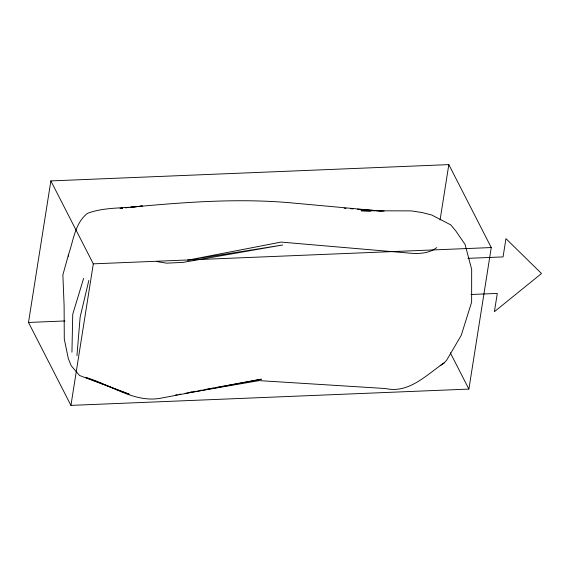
<?xml version="1.0" encoding="UTF-8"?>
<svg xmlns="http://www.w3.org/2000/svg" width="570" height="570" viewBox="0 0 570 570"><rect width="100%" height="100%" fill="white"/><g stroke="black" fill="none" stroke-linecap="round" stroke-linejoin="round"><path stroke-width="0.85" d="M68.471 256.322L68.507 254.576C73.445 240.569 74.941 223.034 87.488 213.33C104.951 206.789 124.146 208.634 142.329 205.984L131.121 207.188M71.941 352.224L72.732 314.284L83.619 278.352M76.95 355.63L80.142 317.084L88.835 280.426M28.5 322.449L50.873 180.911L448.825 164.616L491.262 247.551L468.889 389.089L70.937 405.384L28.5 322.449L64.923 320.96M70.937 405.384L93.309 263.846L50.873 180.911M440.069 219.999L448.825 164.616M68.507 254.576L62.878 274.882L64.111 305.719L64.282 338.993L68.314 358.658L71.229 365.783L79.586 375.509L129.133 394.169L85.315 377.347C110.409 384.23 134.52 403.703 161.787 398.003L261.459 379.178L215.439 387.593M440.225 365.662L444.344 362.741L446.802 359.976L461.244 335.324L471.625 302.178L471.668 269.375L465.056 244.409L455.694 230.8L450.841 224.929L431.732 215.011L421.935 212.517L411.326 210.893L361.01 210.75L370.571 211.185M444.344 362.741C426.845 374.547 409.039 393.799 385.669 388.548L259.179 380.618L185.115 393.35M436.762 247.594C428.405 254.07 417.126 253.956 407.108 252.916L281.074 242.093L187.516 260.198L282.67 244.986L183.227 262.357L166.668 263.169L156.821 261.566M190.259 392.203L191.997 391.882M193.736 391.561L195.467 391.248M199.814 390.45L201.545 390.136M205.891 389.339L213.707 387.914M175.532 395.003L177.277 394.697M179.016 394.397L180.761 394.098M120.021 208.364L122.65 208.071M125.286 207.786L128.791 207.402M130.544 207.209C184.58 202.208 239.072 197.933 293.265 203.055L381.672 211.149M120.769 208.299L122.493 208.114M125.941 207.744L128.528 207.466M93.309 263.846L491.262 247.551M467.899 258.345L503.068 256.906L505.953 238.645L541.5 273.514L494.411 311.676L497.297 293.422L470.92 294.498M344.187 208.228L345.962 208.356M350.4 208.684L353.065 208.884M357.504 209.211L361.052 209.475M362.826 209.603L384.13 211.178M450.3 352.759L468.889 389.089"/></g></svg>
